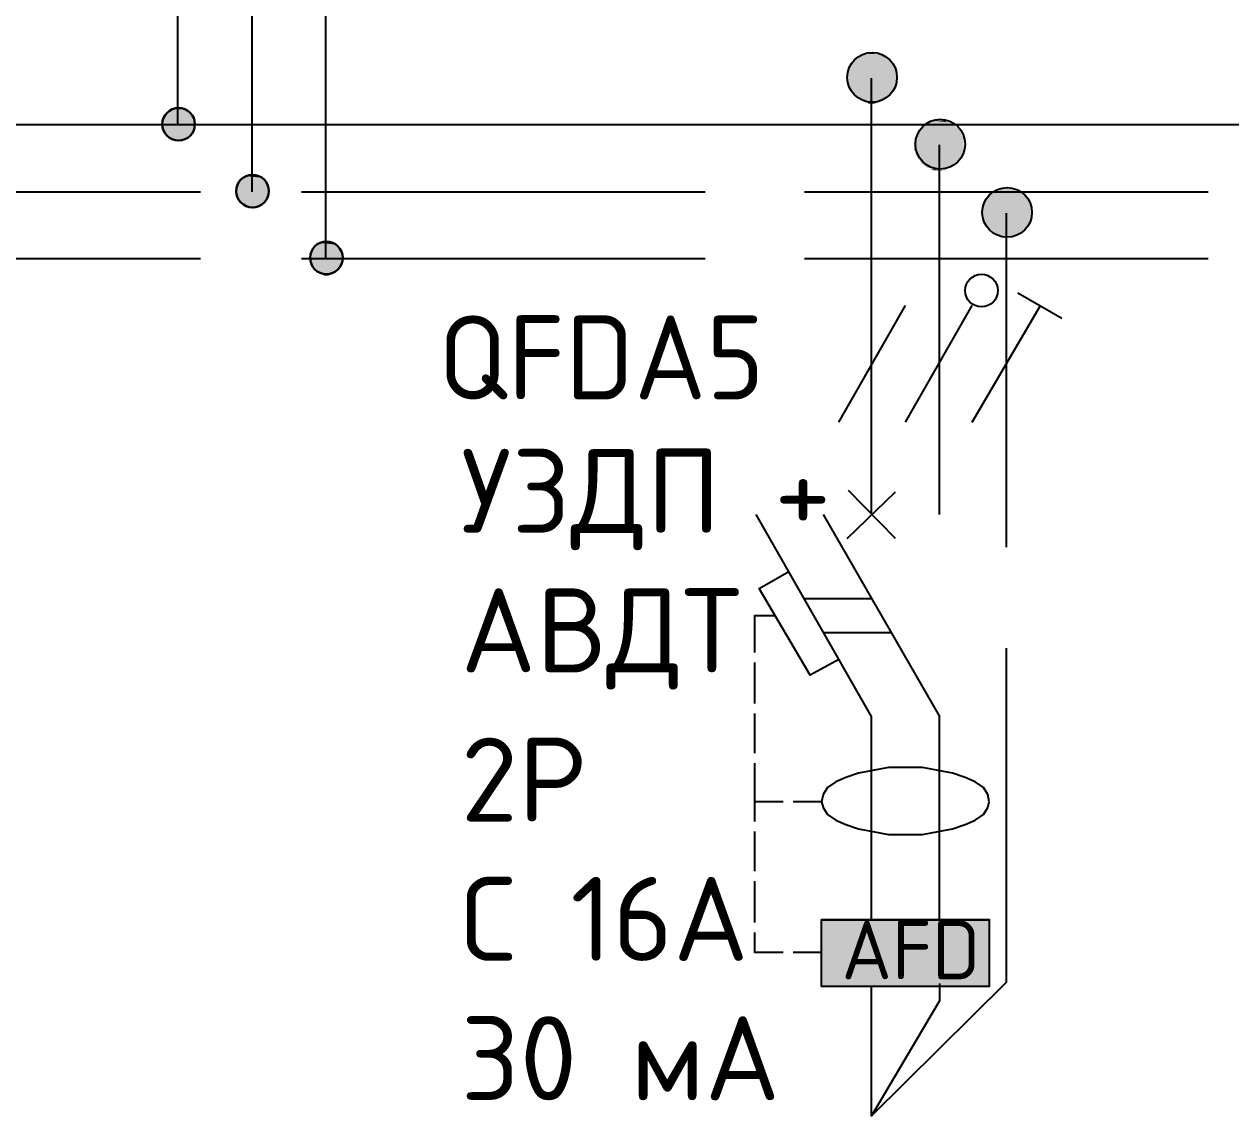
# Model space of a CAD drawing. Header units: millimetres. Extents: x -32 to 417638015, y -35 to 175284279.
# Drawn here: x 416694508 to 416698103, y 175230246 to 175233497 of the extents above; entities that cross this region are included whole.
import ezdxf

# ---------------------------------------------------------------- set-up
doc = ezdxf.new("R2010")
doc.units = ezdxf.units.MM
for name, color, linetype in [('PDF _0', 7, 'Continuous'), ('PDF _4_Однолинейная схема', 7, 'Continuous'), ('PDF _A-ANNO-NOTE', 7, 'Continuous'), ('PDF _A-HATCH-WALL', 5, 'Continuous'), ('PDF _Текст', 7, 'Continuous')]:
    doc.layers.add(name, color=color, linetype=linetype)
doc.styles.add('PDF GOST Common', font='GOST_Common.ttf')
doc.styles.add('PDF ISOCPEUR', font='isocpeur.ttf')

msp = doc.modelspace()

# ---------------------------------------------------------------- linework, layer by layer
at = {"layer": 'PDF _0', "lineweight": 25}
for points in [[(416695406.6, 175232798.6), (416695406.6, 175236528.1), (416694966.3, 175237053)], [(416694966.3, 175237053), (416695186.4, 175236684.7), (416695186.4, 175232997.6)], [(416694966.3, 175233196.4), (416694966.3, 175234754.2)], [(416697032.2, 175232036.5), (416697032.2, 175233336)], [(416697235.4, 175232036.5), (416697235.4, 175233137.1)], [(416697434.4, 175231939.1), (416697434.4, 175232933.9)], [(416696960.2, 175231964.5), (416697104.2, 175232104.2)], [(416697104.2, 175231964.5), (416696964.5, 175232108.4)], [(416697032.2, 175230830), (416697032.2, 175231435.3), (416696689.3, 175232036.4)], [(416696888.3, 175232036.5), (416697235.4, 175231435.3)], [(416696934.8, 175231604.7), (416696850.2, 175231558.1), (416696697.8, 175231816.3), (416696786.7, 175231867.1)], [(416696833.2, 175231786.7), (416697032.2, 175231786.7)], [(416696888.3, 175231685.1), (416697091.5, 175231685.1)], [(416697032.2, 175230245.7), (416697434.3, 175230643.7), (416697434.3, 175231638.5)], [(416697235.4, 175230830), (416697235.4, 175231435.3)], [(416697235.4, 175230639.4), (416697235.4, 175230588.6), (416697032.2, 175230245.7), (416697032.2, 175230631)]]:
    msp.add_lwpolyline(points, dxfattribs=at)
at = {"layer": 'PDF _0', "color": 1, "lineweight": 25}
for points in [[(416697468.2, 175232696.9), (416697599.5, 175232620.7)], [(416696934.8, 175232311.6), (416697133.8, 175232658.8)], [(416697133.8, 175232311.6), (416697332.8, 175232658.8)], [(416697332.8, 175232311.6), (416697536, 175232658.8)], [(416696685.1, 175231625.8), (416696685.1, 175231735.9), (416696744.3, 175231735.9)], [(416696685.1, 175231473.4), (416696685.1, 175231596.2)], [(416696685.1, 175231325.3), (416696685.1, 175231443.8)], [(416696769.7, 175231181.3), (416696685.1, 175231181.3), (416696685.1, 175231295.6)], [(416696685.1, 175231122.1), (416696685.1, 175231181.3)], [(416696884, 175231181.3), (416696799.4, 175231181.3)], [(416696685.1, 175230973.9), (416696685.1, 175231092.4)], [(416696685.1, 175230821.5), (416696685.1, 175230944.2)], [(416696769.7, 175230732.6), (416696685.1, 175230732.6), (416696685.1, 175230791.9)], [(416696884, 175230732.6), (416696799.4, 175230732.6)]]:
    msp.add_lwpolyline(points, dxfattribs=at)
at = {"layer": 'PDF _0', "lineweight": 25}
for points in [[(416697383.6, 175231181.3), (416697379.3, 175231202.5), (416697366.6, 175231223.7), (416697341.2, 175231240.6), (416697311.6, 175231253.3), (416697273.5, 175231266), (416697231.2, 175231274.5), (416697184.6, 175231282.9), (416697133.8, 175231282.9), (416697083, 175231282.9), (416697036.4, 175231274.5), (416696994.1, 175231266), (416696956, 175231253.3), (416696926.4, 175231240.6), (416696901, 175231223.7), (416696888.3, 175231202.5), (416696884, 175231181.3), (416696888.3, 175231164.4), (416696901, 175231143.2), (416696926.4, 175231126.3), (416696956, 175231113.6), (416696994.1, 175231100.9), (416697036.4, 175231092.4), (416697083, 175231084), (416697133.8, 175231084), (416697184.6, 175231084), (416697231.2, 175231092.4), (416697273.5, 175231100.9), (416697311.6, 175231113.6), (416697341.2, 175231126.3), (416697366.6, 175231143.2), (416697379.3, 175231164.4)], [(416696884, 175230830), (416697383.5, 175230830), (416697383.5, 175230631), (416696884, 175230631)], [(416697383.6, 175230631), (416696884, 175230631), (416696884, 175230829.9), (416697383.6, 175230829.9)]]:
    msp.add_lwpolyline(points, close=True, dxfattribs=at)
at = {"layer": 'PDF _0', "color": 7, "lineweight": 0, "true_color": 0xffffff}
msp.add_lwpolyline([(416696884, 175230830), (416697383.5, 175230830)], dxfattribs=at)
at = {"layer": 'PDF _0', "lineweight": 25}
for centre in [(416697034.3, 175233338.2), (416697237.5, 175233139.3), (416697436.5, 175232936.1)]:
    msp.add_circle(centre, 74.1, dxfattribs=at)
at = {"layer": 'PDF _0', "color": 1, "lineweight": 25}
msp.add_circle((416697360.3, 175232703.2), 48.7, dxfattribs=at)
at = {"layer": 'PDF _0', "transparency": 33554559}
for points in [[(416696998.3, 175233399.6), (416697078.8, 175233395.4), (416696989.9, 175233395.4)], [(416697002.6, 175233403.8), (416697070.3, 175233399.6), (416696998.3, 175233399.6)], [(416697070.3, 175233399.6), (416696998.3, 175233399.6), (416697078.8, 175233395.4)], [(416697011, 175233408.1), (416697066.1, 175233403.8), (416697002.6, 175233403.8)], [(416697066.1, 175233403.8), (416697002.6, 175233403.8), (416697070.3, 175233399.6)], [(416697019.5, 175233408.1), (416697057.6, 175233408.1), (416697011, 175233408.1)], [(416697057.6, 175233408.1), (416697011, 175233408.1), (416697066.1, 175233403.8)], [(416697023.7, 175233408.1), (416697053.4, 175233408.1), (416697019.5, 175233408.1)], [(416697053.4, 175233408.1), (416697019.5, 175233408.1), (416697057.6, 175233408.1)], [(416697036.4, 175233412.3), (416697040.7, 175233408.1), (416697023.7, 175233408.1)], [(416697040.7, 175233408.1), (416697023.7, 175233408.1), (416697053.4, 175233408.1)], [(416696964.5, 175233365.7), (416697104.2, 175233357.3), (416696960.2, 175233357.3)], [(416696968.7, 175233370), (416697104.2, 175233365.7), (416696964.5, 175233365.7)], [(416697104.2, 175233365.7), (416696964.5, 175233365.7), (416697104.2, 175233357.3)], [(416696972.9, 175233378.4), (416697099.9, 175233370), (416696968.7, 175233370)], [(416697099.9, 175233370), (416696968.7, 175233370), (416697104.2, 175233365.7)], [(416696981.4, 175233386.9), (416697091.5, 175233382.7), (416696972.9, 175233382.7)], [(416697091.5, 175233382.7), (416696972.9, 175233382.7), (416697095.7, 175233378.4)], [(416696972.9, 175233382.7), (416697095.7, 175233378.4), (416696972.9, 175233378.4)], [(416697095.7, 175233378.4), (416696972.9, 175233378.4), (416697099.9, 175233370)], [(416696985.6, 175233391.1), (416697087.2, 175233386.9), (416696981.4, 175233386.9)], [(416697087.2, 175233386.9), (416696981.4, 175233386.9), (416697091.5, 175233382.7)], [(416696989.9, 175233395.4), (416697083, 175233391.1), (416696985.6, 175233391.1)], [(416697083, 175233391.1), (416696985.6, 175233391.1), (416697087.2, 175233386.9)], [(416697078.8, 175233395.4), (416696989.9, 175233395.4), (416697083, 175233391.1)], [(416697104.2, 175233357.3), (416696960.2, 175233357.3), (416697108.4, 175233348.8)], [(416696960.2, 175233357.3), (416697108.4, 175233348.8), (416696960.2, 175233348.8)], [(416697108.4, 175233348.8), (416696960.2, 175233348.8), (416697108.4, 175233344.6)], [(416696960.2, 175233348.8), (416697108.4, 175233344.6), (416696960.2, 175233344.6)], [(416697108.4, 175233344.6), (416696960.2, 175233344.6), (416697108.4, 175233336.1)], [(416696960.2, 175233344.6), (416697108.4, 175233336.1), (416696960.2, 175233336.1)], [(416697108.4, 175233336.1), (416696960.2, 175233336.1), (416697108.4, 175233327.6)], [(416696960.2, 175233336.1), (416697108.4, 175233327.6), (416696960.2, 175233327.6)], [(416697108.4, 175233327.6), (416696960.2, 175233327.6), (416697108.4, 175233323.4)], [(416696960.2, 175233327.6), (416697108.4, 175233323.4), (416696960.2, 175233323.4)], [(416697108.4, 175233323.4), (416696960.2, 175233323.4), (416697104.2, 175233314.9)], [(416696960.2, 175233323.4), (416697104.2, 175233314.9), (416696960.2, 175233314.9)], [(416697104.2, 175233314.9), (416696960.2, 175233314.9), (416697104.2, 175233306.5)], [(416696960.2, 175233314.9), (416697104.2, 175233306.5), (416696964.5, 175233306.5)], [(416697104.2, 175233306.5), (416696964.5, 175233306.5), (416697099.9, 175233302.2)], [(416696964.5, 175233306.5), (416697099.9, 175233302.2), (416696968.7, 175233302.2)], [(416697099.9, 175233302.2), (416696968.7, 175233302.2), (416697095.7, 175233293.8)], [(416696968.7, 175233302.2), (416697095.7, 175233293.8), (416696972.9, 175233293.8)], [(416697095.7, 175233293.8), (416696972.9, 175233293.8), (416697091.5, 175233289.5)], [(416696972.9, 175233293.8), (416697091.5, 175233289.5), (416696972.9, 175233289.5)], [(416697091.5, 175233289.5), (416696972.9, 175233289.5), (416697087.2, 175233285.3)], [(416696972.9, 175233289.5), (416697087.2, 175233285.3), (416696981.4, 175233285.3)], [(416697087.2, 175233285.3), (416696981.4, 175233285.3), (416697083, 175233281.1)], [(416696981.4, 175233285.3), (416697083, 175233281.1), (416696985.6, 175233281.1)], [(416697083, 175233281.1), (416696985.6, 175233281.1), (416697078.8, 175233276.8)], [(416696985.6, 175233281.1), (416697078.8, 175233276.8), (416696989.9, 175233276.8)], [(416697078.8, 175233276.8), (416696989.9, 175233276.8), (416697070.3, 175233272.6)], [(416696989.9, 175233276.8), (416697070.3, 175233272.6), (416696998.3, 175233272.6)], [(416697070.3, 175233272.6), (416696998.3, 175233272.6), (416697066.1, 175233268.4)], [(416696998.3, 175233272.6), (416697066.1, 175233268.4), (416697002.6, 175233268.4)], [(416697066.1, 175233268.4), (416697002.6, 175233268.4), (416697057.6, 175233264.1)], [(416697002.6, 175233268.4), (416697057.6, 175233264.1), (416697011, 175233264.1)], [(416697057.6, 175233264.1), (416697011, 175233264.1), (416697053.4, 175233264.1)], [(416697011, 175233264.1), (416697053.4, 175233264.1), (416697019.5, 175233264.1)], [(416697019.5, 175233264.1), (416697023.7, 175233259.9), (416697040.7, 175233259.9)], [(416697019.5, 175233264.1), (416697053.4, 175233264.1), (416697040.7, 175233259.9)], [(416697023.7, 175233259.9), (416697040.7, 175233259.9), (416697036.4, 175233259.9)]]:
    msp.add_solid(points, dxfattribs=at)
at = {"layer": 'PDF _0', "color": 7, "true_color": 0xffffff, "transparency": 33554559}
for points in [[(416696884, 175230631), (416697383.5, 175230631), (416696884, 175230829.9)], [(416697383.5, 175230631), (416696884, 175230829.9), (416697383.5, 175230829.9)]]:
    msp.add_solid(points, dxfattribs=at)
at = {"layer": 'PDF _4_Однолинейная схема', "lineweight": 25}
for points in [[(416723406, 175233196.4), (416681963.1, 175233196.4)], [(416693836, 175232997.4), (416695034, 175232997.4)], [(416695334.6, 175232997.4), (416696536.8, 175232997.4)], [(416696833.2, 175232997.4), (416698035.4, 175232997.4)], [(416693836, 175232798.5), (416695034, 175232798.5)], [(416695334.6, 175232798.5), (416696536.8, 175232798.5)], [(416696833.2, 175232798.5), (416698035.4, 175232798.5)]]:
    msp.add_lwpolyline(points, dxfattribs=at)
at = {"layer": 'PDF _A-ANNO-NOTE', "lineweight": 30}
for centre in [(416694968.4, 175233198.5), (416694968.4, 175233198.5), (416695188.6, 175232999.5), (416695188.6, 175232999.5), (416695408.7, 175232800.6)]:
    msp.add_circle(centre, 48.7, dxfattribs=at)
at = {"layer": 'PDF _A-ANNO-NOTE', "transparency": 33554559}
for points in [[(416694924, 175233221.8), (416695012.9, 175233217.6), (416694919.7, 175233217.6)], [(416694924, 175233221.8), (416695012.9, 175233217.6), (416694919.7, 175233217.6)], [(416695012.9, 175233217.6), (416694919.7, 175233217.6), (416695017.1, 175233213.3)], [(416694919.7, 175233217.6), (416695017.1, 175233213.3), (416694919.7, 175233213.3)], [(416695012.9, 175233217.6), (416694919.7, 175233217.6), (416695017.1, 175233213.3)], [(416694919.7, 175233217.6), (416695017.1, 175233213.3), (416694919.7, 175233213.3)], [(416694928.2, 175233230.3), (416695008.6, 175233226), (416694924, 175233226)], [(416694928.2, 175233230.3), (416695008.6, 175233226), (416694924, 175233226)], [(416695008.6, 175233226), (416694924, 175233226), (416695012.9, 175233221.8)], [(416694924, 175233226), (416695012.9, 175233221.8), (416694924, 175233221.8)], [(416695008.6, 175233226), (416694924, 175233226), (416695012.9, 175233221.8)], [(416694924, 175233226), (416695012.9, 175233221.8), (416694924, 175233221.8)], [(416695012.9, 175233221.8), (416694924, 175233221.8), (416695012.9, 175233217.6)], [(416695012.9, 175233221.8), (416694924, 175233221.8), (416695012.9, 175233217.6)], [(416694932.4, 175233234.5), (416695008.6, 175233230.3), (416694928.2, 175233230.3)], [(416694932.4, 175233234.5), (416695008.6, 175233230.3), (416694928.2, 175233230.3)], [(416695008.6, 175233230.3), (416694928.2, 175233230.3), (416695008.6, 175233226)], [(416695008.6, 175233230.3), (416694928.2, 175233230.3), (416695008.6, 175233226)], [(416694936.7, 175233234.5), (416695004.4, 175233234.5), (416694932.4, 175233234.5)], [(416695004.4, 175233234.5), (416694932.4, 175233234.5), (416695008.6, 175233230.3)], [(416694936.7, 175233234.5), (416695004.4, 175233234.5), (416694932.4, 175233234.5)], [(416695004.4, 175233234.5), (416694932.4, 175233234.5), (416695008.6, 175233230.3)], [(416694940.9, 175233238.7), (416695000.2, 175233234.5), (416694936.7, 175233234.5)], [(416694940.9, 175233238.7), (416695000.2, 175233234.5), (416694936.7, 175233234.5)], [(416695000.2, 175233234.5), (416694936.7, 175233234.5), (416695004.4, 175233234.5)], [(416695000.2, 175233234.5), (416694936.7, 175233234.5), (416695004.4, 175233234.5)], [(416694949.4, 175233243), (416694991.7, 175233243), (416694940.9, 175233243)], [(416694991.7, 175233243), (416694940.9, 175233243), (416694995.9, 175233238.7)], [(416694940.9, 175233243), (416694995.9, 175233238.7), (416694940.9, 175233238.7)], [(416694949.4, 175233243), (416694991.7, 175233243), (416694940.9, 175233243)], [(416694991.7, 175233243), (416694940.9, 175233243), (416694995.9, 175233238.7)], [(416694940.9, 175233243), (416694995.9, 175233238.7), (416694940.9, 175233238.7)], [(416694995.9, 175233238.7), (416694940.9, 175233238.7), (416695000.2, 175233234.5)], [(416694995.9, 175233238.7), (416694940.9, 175233238.7), (416695000.2, 175233234.5)], [(416694957.8, 175233247.2), (416694983.2, 175233247.2), (416694949.4, 175233247.2)], [(416694983.2, 175233247.2), (416694949.4, 175233247.2), (416694987.5, 175233243)], [(416694949.4, 175233247.2), (416694987.5, 175233243), (416694949.4, 175233243)], [(416694957.8, 175233247.2), (416694983.2, 175233247.2), (416694949.4, 175233247.2)], [(416694983.2, 175233247.2), (416694949.4, 175233247.2), (416694987.5, 175233243)], [(416694949.4, 175233247.2), (416694987.5, 175233243), (416694949.4, 175233243)], [(416694987.5, 175233243), (416694949.4, 175233243), (416694991.7, 175233243)], [(416694987.5, 175233243), (416694949.4, 175233243), (416694991.7, 175233243)], [(416694962.1, 175233247.2), (416694979, 175233247.2), (416694957.8, 175233247.2)], [(416694979, 175233247.2), (416694957.8, 175233247.2), (416694983.2, 175233247.2)], [(416694962.1, 175233247.2), (416694979, 175233247.2), (416694957.8, 175233247.2)], [(416694979, 175233247.2), (416694957.8, 175233247.2), (416694983.2, 175233247.2)], [(416694970.5, 175233247.2), (416694974.8, 175233247.2), (416694962.1, 175233247.2)], [(416694974.8, 175233247.2), (416694962.1, 175233247.2), (416694979, 175233247.2)], [(416694970.5, 175233247.2), (416694974.8, 175233247.2), (416694962.1, 175233247.2)], [(416694974.8, 175233247.2), (416694962.1, 175233247.2), (416694979, 175233247.2)], [(416695017.1, 175233213.3), (416694919.7, 175233213.3), (416695017.1, 175233209.1)], [(416694919.7, 175233213.3), (416695017.1, 175233209.1), (416694919.7, 175233209.1)], [(416695017.1, 175233213.3), (416694919.7, 175233213.3), (416695017.1, 175233209.1)], [(416694919.7, 175233213.3), (416695017.1, 175233209.1), (416694919.7, 175233209.1)], [(416695017.1, 175233209.1), (416694919.7, 175233209.1), (416695017.1, 175233204.9)], [(416694919.7, 175233209.1), (416695017.1, 175233204.9), (416694919.7, 175233204.9)], [(416695017.1, 175233209.1), (416694919.7, 175233209.1), (416695017.1, 175233204.9)], [(416694919.7, 175233209.1), (416695017.1, 175233204.9), (416694919.7, 175233204.9)], [(416695017.1, 175233204.9), (416694919.7, 175233204.9), (416695017.1, 175233196.4)], [(416694919.7, 175233204.9), (416695017.1, 175233196.4), (416694919.7, 175233196.4)], [(416695017.1, 175233204.9), (416694919.7, 175233204.9), (416695017.1, 175233196.4)], [(416694919.7, 175233204.9), (416695017.1, 175233196.4), (416694919.7, 175233196.4)], [(416695017.1, 175233196.4), (416694919.7, 175233196.4), (416695017.1, 175233192.2)], [(416694919.7, 175233196.4), (416695017.1, 175233192.2), (416694919.7, 175233192.2)], [(416695017.1, 175233196.4), (416694919.7, 175233196.4), (416695017.1, 175233192.2)], [(416694919.7, 175233196.4), (416695017.1, 175233192.2), (416694919.7, 175233192.2)], [(416695017.1, 175233192.2), (416694919.7, 175233192.2), (416695017.1, 175233187.9)], [(416694919.7, 175233192.2), (416695017.1, 175233187.9), (416694919.7, 175233187.9)], [(416695017.1, 175233192.2), (416694919.7, 175233192.2), (416695017.1, 175233187.9)], [(416694919.7, 175233192.2), (416695017.1, 175233187.9), (416694919.7, 175233187.9)], [(416695017.1, 175233187.9), (416694919.7, 175233187.9), (416695017.1, 175233183.7)], [(416694919.7, 175233187.9), (416695017.1, 175233183.7), (416694919.7, 175233183.7)], [(416695017.1, 175233187.9), (416694919.7, 175233187.9), (416695017.1, 175233183.7)], [(416694919.7, 175233187.9), (416695017.1, 175233183.7), (416694919.7, 175233183.7)], [(416695017.1, 175233183.7), (416694919.7, 175233183.7), (416695012.9, 175233179.5)], [(416694919.7, 175233183.7), (416695012.9, 175233179.5), (416694919.7, 175233179.5)], [(416695017.1, 175233183.7), (416694919.7, 175233183.7), (416695012.9, 175233179.5)], [(416694919.7, 175233183.7), (416695012.9, 175233179.5), (416694919.7, 175233179.5)], [(416695012.9, 175233179.5), (416694919.7, 175233179.5), (416695012.9, 175233175.2)], [(416694919.7, 175233179.5), (416695012.9, 175233175.2), (416694924, 175233175.2)], [(416695012.9, 175233179.5), (416694919.7, 175233179.5), (416695012.9, 175233175.2)], [(416694919.7, 175233179.5), (416695012.9, 175233175.2), (416694924, 175233175.2)], [(416695012.9, 175233175.2), (416694924, 175233175.2), (416695008.6, 175233171)], [(416694924, 175233175.2), (416695008.6, 175233171), (416694924, 175233171)], [(416695012.9, 175233175.2), (416694924, 175233175.2), (416695008.6, 175233171)], [(416694924, 175233175.2), (416695008.6, 175233171), (416694924, 175233171)], [(416695008.6, 175233171), (416694924, 175233171), (416695008.6, 175233166.8)], [(416694924, 175233171), (416695008.6, 175233166.8), (416694928.2, 175233166.8)], [(416695008.6, 175233171), (416694924, 175233171), (416695008.6, 175233166.8)], [(416694924, 175233171), (416695008.6, 175233166.8), (416694928.2, 175233166.8)], [(416695008.6, 175233166.8), (416694928.2, 175233166.8), (416695004.4, 175233162.5)], [(416694928.2, 175233166.8), (416695004.4, 175233162.5), (416694932.4, 175233162.5)], [(416695008.6, 175233166.8), (416694928.2, 175233166.8), (416695004.4, 175233162.5)], [(416694928.2, 175233166.8), (416695004.4, 175233162.5), (416694932.4, 175233162.5)], [(416695004.4, 175233162.5), (416694932.4, 175233162.5), (416695000.2, 175233162.5)], [(416694932.4, 175233162.5), (416695000.2, 175233162.5), (416694936.7, 175233162.5)], [(416695004.4, 175233162.5), (416694932.4, 175233162.5), (416695000.2, 175233162.5)], [(416694932.4, 175233162.5), (416695000.2, 175233162.5), (416694936.7, 175233162.5)], [(416695000.2, 175233162.5), (416694936.7, 175233162.5), (416694995.9, 175233158.3)], [(416694936.7, 175233162.5), (416694995.9, 175233158.3), (416694940.9, 175233158.3)], [(416695000.2, 175233162.5), (416694936.7, 175233162.5), (416694995.9, 175233158.3)], [(416694936.7, 175233162.5), (416694995.9, 175233158.3), (416694940.9, 175233158.3)], [(416694995.9, 175233158.3), (416694940.9, 175233158.3), (416694991.7, 175233154.1)], [(416694940.9, 175233158.3), (416694991.7, 175233154.1), (416694940.9, 175233154.1)], [(416694995.9, 175233158.3), (416694940.9, 175233158.3), (416694991.7, 175233154.1)], [(416694940.9, 175233158.3), (416694991.7, 175233154.1), (416694940.9, 175233154.1)], [(416694991.7, 175233154.1), (416694940.9, 175233154.1), (416694987.5, 175233154.1)], [(416694940.9, 175233154.1), (416694987.5, 175233154.1), (416694949.4, 175233154.1)], [(416694991.7, 175233154.1), (416694940.9, 175233154.1), (416694987.5, 175233154.1)], [(416694940.9, 175233154.1), (416694987.5, 175233154.1), (416694949.4, 175233154.1)], [(416694987.5, 175233154.1), (416694949.4, 175233154.1), (416694983.2, 175233149.8)], [(416694949.4, 175233154.1), (416694983.2, 175233149.8), (416694949.4, 175233149.8)], [(416694987.5, 175233154.1), (416694949.4, 175233154.1), (416694983.2, 175233149.8)], [(416694949.4, 175233154.1), (416694983.2, 175233149.8), (416694949.4, 175233149.8)], [(416694983.2, 175233149.8), (416694949.4, 175233149.8), (416694979, 175233149.8)], [(416694949.4, 175233149.8), (416694979, 175233149.8), (416694957.8, 175233149.8)], [(416694983.2, 175233149.8), (416694949.4, 175233149.8), (416694979, 175233149.8)], [(416694949.4, 175233149.8), (416694979, 175233149.8), (416694957.8, 175233149.8)], [(416694957.8, 175233149.8), (416694962.1, 175233149.8), (416694974.8, 175233149.8)], [(416694957.8, 175233149.8), (416694979, 175233149.8), (416694974.8, 175233149.8)], [(416694957.8, 175233149.8), (416694962.1, 175233149.8), (416694974.8, 175233149.8)], [(416694957.8, 175233149.8), (416694979, 175233149.8), (416694974.8, 175233149.8)], [(416694962.1, 175233149.8), (416694974.8, 175233149.8), (416694970.5, 175233149.8)], [(416694962.1, 175233149.8), (416694974.8, 175233149.8), (416694970.5, 175233149.8)], [(416695161, 175233039.8), (416695220.3, 175233035.5), (416695156.8, 175233035.5)], [(416695161, 175233039.8), (416695220.3, 175233035.5), (416695156.8, 175233035.5)], [(416695169.5, 175233044), (416695211.8, 175233039.8), (416695161, 175233039.8)], [(416695169.5, 175233044), (416695211.8, 175233039.8), (416695161, 175233039.8)], [(416695216.1, 175233039.8), (416695216.1, 175233039.8), (416695161, 175233039.8)], [(416695216.1, 175233039.8), (416695161, 175233039.8), (416695211.8, 175233039.8)], [(416695216.1, 175233039.8), (416695161, 175233039.8), (416695220.3, 175233035.5)], [(416695216.1, 175233039.8), (416695216.1, 175233039.8), (416695161, 175233039.8)], [(416695216.1, 175233039.8), (416695161, 175233039.8), (416695211.8, 175233039.8)], [(416695216.1, 175233039.8), (416695161, 175233039.8), (416695220.3, 175233035.5)], [(416695178, 175233048.2), (416695203.4, 175233044), (416695169.5, 175233044)], [(416695178, 175233048.2), (416695203.4, 175233044), (416695169.5, 175233044)], [(416695207.6, 175233044), (416695207.6, 175233044), (416695169.5, 175233044)], [(416695207.6, 175233044), (416695169.5, 175233044), (416695203.4, 175233044)], [(416695207.6, 175233044), (416695169.5, 175233044), (416695211.8, 175233039.8)], [(416695207.6, 175233044), (416695207.6, 175233044), (416695169.5, 175233044)], [(416695207.6, 175233044), (416695169.5, 175233044), (416695203.4, 175233044)], [(416695207.6, 175233044), (416695169.5, 175233044), (416695211.8, 175233039.8)], [(416695182.2, 175233048.2), (416695199.1, 175233048.2), (416695178, 175233048.2)], [(416695199.1, 175233048.2), (416695178, 175233048.2), (416695203.4, 175233044)], [(416695182.2, 175233048.2), (416695199.1, 175233048.2), (416695178, 175233048.2)], [(416695199.1, 175233048.2), (416695178, 175233048.2), (416695203.4, 175233044)], [(416695190.7, 175233048.2), (416695194.9, 175233048.2), (416695182.2, 175233048.2)], [(416695194.9, 175233048.2), (416695182.2, 175233048.2), (416695199.1, 175233048.2)], [(416695190.7, 175233048.2), (416695194.9, 175233048.2), (416695182.2, 175233048.2)], [(416695194.9, 175233048.2), (416695182.2, 175233048.2), (416695199.1, 175233048.2)], [(416695144.1, 175233022.8), (416695233, 175233018.6), (416695139.9, 175233018.6)], [(416695144.1, 175233022.8), (416695233, 175233018.6), (416695139.9, 175233018.6)], [(416695233, 175233018.6), (416695139.9, 175233018.6), (416695237.2, 175233014.4)], [(416695139.9, 175233018.6), (416695237.2, 175233014.4), (416695139.9, 175233014.4)], [(416695233, 175233018.6), (416695139.9, 175233018.6), (416695237.2, 175233014.4)], [(416695139.9, 175233018.6), (416695237.2, 175233014.4), (416695139.9, 175233014.4)], [(416695237.2, 175233014.4), (416695139.9, 175233014.4), (416695237.2, 175233005.9)], [(416695139.9, 175233014.4), (416695237.2, 175233005.9), (416695139.9, 175233005.9)], [(416695237.2, 175233014.4), (416695139.9, 175233014.4), (416695237.2, 175233005.9)], [(416695139.9, 175233014.4), (416695237.2, 175233005.9), (416695139.9, 175233005.9)], [(416695237.2, 175233005.9), (416695139.9, 175233005.9), (416695237.2, 175233001.7)], [(416695139.9, 175233005.9), (416695237.2, 175233001.7), (416695139.9, 175233001.7)], [(416695237.2, 175233005.9), (416695139.9, 175233005.9), (416695237.2, 175233001.7)], [(416695139.9, 175233005.9), (416695237.2, 175233001.7), (416695139.9, 175233001.7)], [(416695237.2, 175233001.7), (416695139.9, 175233001.7), (416695237.2, 175232997.4)], [(416695139.9, 175233001.7), (416695237.2, 175232997.4), (416695139.9, 175232997.4)], [(416695237.2, 175233001.7), (416695139.9, 175233001.7), (416695237.2, 175232997.4)], [(416695139.9, 175233001.7), (416695237.2, 175232997.4), (416695139.9, 175232997.4)], [(416695148.3, 175233031.3), (416695228.8, 175233027.1), (416695144.1, 175233027.1)], [(416695148.3, 175233031.3), (416695228.8, 175233027.1), (416695144.1, 175233027.1)], [(416695228.8, 175233027.1), (416695144.1, 175233027.1), (416695233, 175233022.8)], [(416695144.1, 175233027.1), (416695233, 175233022.8), (416695144.1, 175233022.8)], [(416695228.8, 175233027.1), (416695144.1, 175233027.1), (416695233, 175233022.8)], [(416695144.1, 175233027.1), (416695233, 175233022.8), (416695144.1, 175233022.8)], [(416695233, 175233022.8), (416695144.1, 175233022.8), (416695233, 175233018.6)], [(416695233, 175233022.8), (416695144.1, 175233022.8), (416695233, 175233018.6)], [(416695152.6, 175233031.3), (416695228.8, 175233031.3), (416695148.3, 175233031.3)], [(416695228.8, 175233031.3), (416695148.3, 175233031.3), (416695228.8, 175233027.1)], [(416695152.6, 175233031.3), (416695228.8, 175233031.3), (416695148.3, 175233031.3)], [(416695228.8, 175233031.3), (416695148.3, 175233031.3), (416695228.8, 175233027.1)], [(416695156.8, 175233035.5), (416695224.5, 175233031.3), (416695152.6, 175233031.3)], [(416695156.8, 175233035.5), (416695224.5, 175233031.3), (416695152.6, 175233031.3)], [(416695224.5, 175233031.3), (416695152.6, 175233031.3), (416695228.8, 175233031.3)], [(416695224.5, 175233031.3), (416695152.6, 175233031.3), (416695228.8, 175233031.3)], [(416695220.3, 175233035.5), (416695156.8, 175233035.5), (416695224.5, 175233031.3)], [(416695220.3, 175233035.5), (416695156.8, 175233035.5), (416695224.5, 175233031.3)], [(416695237.2, 175232997.4), (416695139.9, 175232997.4), (416695237.2, 175232993.2)], [(416695139.9, 175232997.4), (416695237.2, 175232993.2), (416695139.9, 175232993.2)], [(416695237.2, 175232997.4), (416695139.9, 175232997.4), (416695237.2, 175232993.2)], [(416695139.9, 175232997.4), (416695237.2, 175232993.2), (416695139.9, 175232993.2)], [(416695237.2, 175232993.2), (416695139.9, 175232993.2), (416695237.2, 175232989)], [(416695139.9, 175232993.2), (416695237.2, 175232989), (416695139.9, 175232989)], [(416695237.2, 175232993.2), (416695139.9, 175232993.2), (416695237.2, 175232989)], [(416695139.9, 175232993.2), (416695237.2, 175232989), (416695139.9, 175232989)], [(416695237.2, 175232989), (416695139.9, 175232989), (416695237.2, 175232984.7)], [(416695139.9, 175232989), (416695237.2, 175232984.7), (416695139.9, 175232984.7)], [(416695237.2, 175232989), (416695139.9, 175232989), (416695237.2, 175232984.7)], [(416695139.9, 175232989), (416695237.2, 175232984.7), (416695139.9, 175232984.7)], [(416695237.2, 175232984.7), (416695139.9, 175232984.7), (416695233, 175232980.5)], [(416695139.9, 175232984.7), (416695233, 175232980.5), (416695139.9, 175232980.5)], [(416695237.2, 175232984.7), (416695139.9, 175232984.7), (416695233, 175232980.5)], [(416695139.9, 175232984.7), (416695233, 175232980.5), (416695139.9, 175232980.5)], [(416695233, 175232980.5), (416695139.9, 175232980.5), (416695233, 175232976.3)], [(416695139.9, 175232980.5), (416695233, 175232976.3), (416695144.1, 175232976.3)], [(416695233, 175232980.5), (416695139.9, 175232980.5), (416695233, 175232976.3)], [(416695139.9, 175232980.5), (416695233, 175232976.3), (416695144.1, 175232976.3)], [(416695233, 175232976.3), (416695144.1, 175232976.3), (416695228.8, 175232972)], [(416695144.1, 175232976.3), (416695228.8, 175232972), (416695144.1, 175232972)], [(416695233, 175232976.3), (416695144.1, 175232976.3), (416695228.8, 175232972)], [(416695144.1, 175232976.3), (416695228.8, 175232972), (416695144.1, 175232972)], [(416695228.8, 175232972), (416695144.1, 175232972), (416695228.8, 175232967.8)], [(416695144.1, 175232972), (416695228.8, 175232967.8), (416695148.3, 175232967.8)], [(416695228.8, 175232972), (416695144.1, 175232972), (416695228.8, 175232967.8)], [(416695144.1, 175232972), (416695228.8, 175232967.8), (416695148.3, 175232967.8)], [(416695228.8, 175232967.8), (416695148.3, 175232967.8), (416695224.5, 175232963.6)], [(416695148.3, 175232967.8), (416695224.5, 175232963.6), (416695152.6, 175232963.6)], [(416695228.8, 175232967.8), (416695148.3, 175232967.8), (416695224.5, 175232963.6)], [(416695148.3, 175232967.8), (416695224.5, 175232963.6), (416695152.6, 175232963.6)], [(416695224.5, 175232963.6), (416695152.6, 175232963.6), (416695220.3, 175232959.3)], [(416695152.6, 175232963.6), (416695220.3, 175232959.3), (416695156.8, 175232959.3)], [(416695224.5, 175232963.6), (416695152.6, 175232963.6), (416695220.3, 175232959.3)], [(416695152.6, 175232963.6), (416695220.3, 175232959.3), (416695156.8, 175232959.3)], [(416695220.3, 175232959.3), (416695156.8, 175232959.3), (416695216.1, 175232959.3)], [(416695156.8, 175232959.3), (416695216.1, 175232959.3), (416695161, 175232959.3)], [(416695220.3, 175232959.3), (416695156.8, 175232959.3), (416695216.1, 175232959.3)], [(416695156.8, 175232959.3), (416695216.1, 175232959.3), (416695161, 175232959.3)], [(416695216.1, 175232959.3), (416695161, 175232959.3), (416695211.8, 175232955.1)], [(416695161, 175232959.3), (416695211.8, 175232955.1), (416695161, 175232955.1)], [(416695216.1, 175232959.3), (416695161, 175232959.3), (416695211.8, 175232955.1)], [(416695161, 175232959.3), (416695211.8, 175232955.1), (416695161, 175232955.1)], [(416695211.8, 175232955.1), (416695161, 175232955.1), (416695207.6, 175232950.9)], [(416695161, 175232955.1), (416695207.6, 175232950.9), (416695169.5, 175232950.9)], [(416695211.8, 175232955.1), (416695161, 175232955.1), (416695207.6, 175232950.9)], [(416695161, 175232955.1), (416695207.6, 175232950.9), (416695169.5, 175232950.9)], [(416695203.4, 175232950.9), (416695203.4, 175232950.9), (416695169.5, 175232950.9)], [(416695203.4, 175232950.9), (416695169.5, 175232950.9), (416695207.6, 175232950.9)], [(416695203.4, 175232950.9), (416695169.5, 175232950.9), (416695199.1, 175232950.9)], [(416695169.5, 175232950.9), (416695199.1, 175232950.9), (416695178, 175232950.9)], [(416695203.4, 175232950.9), (416695203.4, 175232950.9), (416695169.5, 175232950.9)], [(416695203.4, 175232950.9), (416695169.5, 175232950.9), (416695207.6, 175232950.9)], [(416695203.4, 175232950.9), (416695169.5, 175232950.9), (416695199.1, 175232950.9)], [(416695169.5, 175232950.9), (416695199.1, 175232950.9), (416695178, 175232950.9)], [(416695178, 175232950.9), (416695182.2, 175232950.9), (416695194.9, 175232950.9)], [(416695178, 175232950.9), (416695199.1, 175232950.9), (416695194.9, 175232950.9)], [(416695178, 175232950.9), (416695182.2, 175232950.9), (416695194.9, 175232950.9)], [(416695178, 175232950.9), (416695199.1, 175232950.9), (416695194.9, 175232950.9)], [(416695182.2, 175232950.9), (416695194.9, 175232950.9), (416695190.7, 175232946.6)], [(416695182.2, 175232950.9), (416695194.9, 175232950.9), (416695190.7, 175232946.6)], [(416695368.5, 175232828.1), (416695448.9, 175232823.9), (416695364.3, 175232823.9)], [(416695448.9, 175232823.9), (416695364.3, 175232823.9), (416695453.1, 175232819.6)], [(416695364.3, 175232823.9), (416695453.1, 175232819.6), (416695364.3, 175232819.6)], [(416695372.7, 175232832.3), (416695448.9, 175232828.1), (416695368.5, 175232828.1)], [(416695448.9, 175232828.1), (416695368.5, 175232828.1), (416695448.9, 175232823.9)], [(416695377, 175232836.6), (416695444.7, 175232832.3), (416695372.7, 175232832.3)], [(416695444.7, 175232832.3), (416695372.7, 175232832.3), (416695448.9, 175232828.1)], [(416695381.2, 175232840.8), (416695440.4, 175232836.6), (416695377, 175232836.6)], [(416695440.4, 175232836.6), (416695377, 175232836.6), (416695444.7, 175232832.3)], [(416695389.6, 175232845), (416695432, 175232840.8), (416695381.2, 175232840.8)], [(416695436.2, 175232840.8), (416695436.2, 175232840.8), (416695381.2, 175232840.8)], [(416695436.2, 175232840.8), (416695381.2, 175232840.8), (416695432, 175232840.8)], [(416695436.2, 175232840.8), (416695381.2, 175232840.8), (416695440.4, 175232836.6)], [(416695398.1, 175232845), (416695423.5, 175232845), (416695389.6, 175232845)], [(416695427.7, 175232845), (416695427.7, 175232845), (416695389.6, 175232845)], [(416695427.7, 175232845), (416695389.6, 175232845), (416695423.5, 175232845)], [(416695427.7, 175232845), (416695389.6, 175232845), (416695432, 175232840.8)], [(416695402.3, 175232849.3), (416695419.3, 175232845), (416695398.1, 175232845)], [(416695419.3, 175232845), (416695398.1, 175232845), (416695423.5, 175232845)], [(416695410.8, 175232849.3), (416695415, 175232849.3), (416695402.3, 175232849.3)], [(416695415, 175232849.3), (416695402.3, 175232849.3), (416695419.3, 175232845)], [(416695364.3, 175232819.6), (416695453.1, 175232815.4), (416695360, 175232815.4)], [(416695453.1, 175232815.4), (416695360, 175232815.4), (416695457.4, 175232811.2)], [(416695360, 175232815.4), (416695457.4, 175232811.2), (416695360, 175232811.2)], [(416695457.4, 175232811.2), (416695360, 175232811.2), (416695457.4, 175232806.9)], [(416695360, 175232811.2), (416695457.4, 175232806.9), (416695360, 175232806.9)], [(416695457.4, 175232806.9), (416695360, 175232806.9), (416695457.4, 175232802.7)], [(416695360, 175232806.9), (416695457.4, 175232802.7), (416695360, 175232802.7)], [(416695457.4, 175232802.7), (416695360, 175232802.7), (416695457.4, 175232798.5)], [(416695360, 175232802.7), (416695457.4, 175232798.5), (416695360, 175232798.5)], [(416695457.4, 175232798.5), (416695360, 175232798.5), (416695457.4, 175232794.2)], [(416695360, 175232798.5), (416695457.4, 175232794.2), (416695360, 175232794.2)], [(416695457.4, 175232794.2), (416695360, 175232794.2), (416695457.4, 175232790)], [(416695360, 175232794.2), (416695457.4, 175232790), (416695360, 175232790)], [(416695457.4, 175232790), (416695360, 175232790), (416695457.4, 175232785.8)], [(416695360, 175232790), (416695457.4, 175232785.8), (416695360, 175232785.8)], [(416695457.4, 175232785.8), (416695360, 175232785.8), (416695453.1, 175232781.5)], [(416695360, 175232785.8), (416695453.1, 175232781.5), (416695360, 175232781.5)], [(416695453.1, 175232819.6), (416695364.3, 175232819.6), (416695453.1, 175232815.4)], [(416695453.1, 175232781.5), (416695360, 175232781.5), (416695453.1, 175232777.3)], [(416695360, 175232781.5), (416695453.1, 175232777.3), (416695364.3, 175232777.3)], [(416695453.1, 175232777.3), (416695364.3, 175232777.3), (416695448.9, 175232773.1)], [(416695364.3, 175232777.3), (416695448.9, 175232773.1), (416695364.3, 175232773.1)], [(416695448.9, 175232773.1), (416695364.3, 175232773.1), (416695448.9, 175232768.8)], [(416695364.3, 175232773.1), (416695448.9, 175232768.8), (416695368.5, 175232768.8)], [(416695448.9, 175232768.8), (416695368.5, 175232768.8), (416695444.7, 175232764.6)], [(416695368.5, 175232768.8), (416695444.7, 175232764.6), (416695372.7, 175232764.6)], [(416695444.7, 175232764.6), (416695372.7, 175232764.6), (416695440.4, 175232760.4)], [(416695372.7, 175232764.6), (416695440.4, 175232760.4), (416695377, 175232760.4)], [(416695440.4, 175232760.4), (416695377, 175232760.4), (416695436.2, 175232756.1)], [(416695377, 175232760.4), (416695436.2, 175232756.1), (416695381.2, 175232756.1)], [(416695432, 175232756.1), (416695432, 175232756.1), (416695381.2, 175232756.1)], [(416695432, 175232756.1), (416695381.2, 175232756.1), (416695436.2, 175232756.1)], [(416695432, 175232756.1), (416695381.2, 175232756.1), (416695427.7, 175232751.9)], [(416695381.2, 175232756.1), (416695427.7, 175232751.9), (416695389.6, 175232751.9)], [(416695423.5, 175232751.9), (416695423.5, 175232751.9), (416695389.6, 175232751.9)], [(416695423.5, 175232751.9), (416695389.6, 175232751.9), (416695427.7, 175232751.9)], [(416695423.5, 175232751.9), (416695389.6, 175232751.9), (416695419.3, 175232751.9)], [(416695389.6, 175232751.9), (416695419.3, 175232751.9), (416695398.1, 175232751.9)], [(416695398.1, 175232751.9), (416695402.3, 175232747.7), (416695415, 175232747.7)], [(416695398.1, 175232751.9), (416695419.3, 175232751.9), (416695415, 175232747.7)], [(416695402.3, 175232747.7), (416695415, 175232747.7), (416695410.8, 175232747.7)]]:
    msp.add_solid(points, dxfattribs=at)
at = {"layer": 'PDF _A-HATCH-WALL', "color": 7, "transparency": 33554559}
for points in [[(416697176.1, 175233183.7), (416697298.9, 175233175.2), (416697171.9, 175233175.2)], [(416697180.4, 175233187.9), (416697290.4, 175233183.7), (416697176.1, 175233183.7)], [(416697290.4, 175233183.7), (416697176.1, 175233183.7), (416697298.9, 175233175.2)], [(416697184.6, 175233192.2), (416697286.2, 175233187.9), (416697180.4, 175233187.9)], [(416697286.2, 175233187.9), (416697180.4, 175233187.9), (416697290.4, 175233183.7)], [(416697193.1, 175233196.4), (416697282, 175233192.2), (416697184.6, 175233192.2)], [(416697282, 175233192.2), (416697184.6, 175233192.2), (416697286.2, 175233187.9)], [(416697197.3, 175233200.6), (416697277.7, 175233196.4), (416697193.1, 175233196.4)], [(416697277.7, 175233196.4), (416697193.1, 175233196.4), (416697282, 175233192.2)], [(416697201.5, 175233204.9), (416697269.3, 175233200.6), (416697197.3, 175233200.6)], [(416697269.3, 175233200.6), (416697197.3, 175233200.6), (416697277.7, 175233196.4)], [(416697210, 175233204.9), (416697265, 175233204.9), (416697201.5, 175233204.9)], [(416697265, 175233204.9), (416697201.5, 175233204.9), (416697269.3, 175233200.6)], [(416697218.5, 175233209.1), (416697256.6, 175233204.9), (416697210, 175233204.9)], [(416697256.6, 175233204.9), (416697210, 175233204.9), (416697265, 175233204.9)], [(416697222.7, 175233209.1), (416697252.3, 175233209.1), (416697218.5, 175233209.1)], [(416697252.3, 175233209.1), (416697218.5, 175233209.1), (416697256.6, 175233204.9)], [(416697235.4, 175233209.1), (416697243.9, 175233209.1), (416697222.7, 175233209.1)], [(416697243.9, 175233209.1), (416697222.7, 175233209.1), (416697252.3, 175233209.1)], [(416697163.4, 175233158.3), (416697307.4, 175233149.8), (416697159.2, 175233149.8)], [(416697307.4, 175233149.8), (416697159.2, 175233149.8), (416697307.4, 175233141.4)], [(416697159.2, 175233149.8), (416697307.4, 175233141.4), (416697159.2, 175233141.4)], [(416697167.7, 175233171), (416697303.1, 175233162.5), (416697163.4, 175233162.5)], [(416697303.1, 175233162.5), (416697163.4, 175233162.5), (416697307.4, 175233158.3)], [(416697163.4, 175233162.5), (416697307.4, 175233158.3), (416697163.4, 175233158.3)], [(416697307.4, 175233158.3), (416697163.4, 175233158.3), (416697307.4, 175233149.8)], [(416697171.9, 175233175.2), (416697298.9, 175233171), (416697167.7, 175233171)], [(416697298.9, 175233171), (416697167.7, 175233171), (416697303.1, 175233162.5)], [(416697298.9, 175233175.2), (416697171.9, 175233175.2), (416697298.9, 175233171)], [(416697307.4, 175233141.4), (416697159.2, 175233141.4), (416697307.4, 175233137.1)], [(416697159.2, 175233141.4), (416697307.4, 175233137.1), (416697159.2, 175233137.1)], [(416697307.4, 175233137.1), (416697159.2, 175233137.1), (416697307.4, 175233128.7)], [(416697159.2, 175233137.1), (416697307.4, 175233128.7), (416697159.2, 175233128.7)], [(416697307.4, 175233128.7), (416697159.2, 175233128.7), (416697307.4, 175233120.2)], [(416697159.2, 175233128.7), (416697307.4, 175233120.2), (416697159.2, 175233120.2)], [(416697307.4, 175233120.2), (416697159.2, 175233120.2), (416697307.4, 175233116)], [(416697159.2, 175233120.2), (416697307.4, 175233116), (416697163.4, 175233116)], [(416697307.4, 175233116), (416697163.4, 175233116), (416697303.1, 175233107.5)], [(416697163.4, 175233116), (416697303.1, 175233107.5), (416697163.4, 175233107.5)], [(416697303.1, 175233107.5), (416697163.4, 175233107.5), (416697298.9, 175233103.3)], [(416697163.4, 175233107.5), (416697298.9, 175233103.3), (416697167.7, 175233103.3)], [(416697298.9, 175233103.3), (416697167.7, 175233103.3), (416697298.9, 175233094.8)], [(416697167.7, 175233103.3), (416697298.9, 175233094.8), (416697171.9, 175233094.8)], [(416697298.9, 175233094.8), (416697171.9, 175233094.8), (416697290.4, 175233090.6)], [(416697171.9, 175233094.8), (416697290.4, 175233090.6), (416697176.1, 175233090.6)], [(416697290.4, 175233090.6), (416697176.1, 175233090.6), (416697286.2, 175233082.1)], [(416697176.1, 175233090.6), (416697286.2, 175233082.1), (416697180.4, 175233082.1)], [(416697286.2, 175233082.1), (416697180.4, 175233082.1), (416697282, 175233077.9)], [(416697180.4, 175233082.1), (416697282, 175233077.9), (416697184.6, 175233077.9)], [(416697282, 175233077.9), (416697184.6, 175233077.9), (416697277.7, 175233073.6)], [(416697184.6, 175233077.9), (416697277.7, 175233073.6), (416697193.1, 175233073.6)], [(416697277.7, 175233073.6), (416697193.1, 175233073.6), (416697269.3, 175233069.4)], [(416697193.1, 175233073.6), (416697269.3, 175233069.4), (416697197.3, 175233069.4)], [(416697269.3, 175233069.4), (416697197.3, 175233069.4), (416697265, 175233069.4)], [(416697197.3, 175233069.4), (416697265, 175233069.4), (416697201.5, 175233069.4)], [(416697265, 175233069.4), (416697201.5, 175233069.4), (416697256.6, 175233065.2)], [(416697201.5, 175233069.4), (416697256.6, 175233065.2), (416697210, 175233065.2)], [(416697256.6, 175233065.2), (416697210, 175233065.2), (416697252.3, 175233060.9)], [(416697210, 175233065.2), (416697252.3, 175233060.9), (416697218.5, 175233060.9)], [(416697218.5, 175233060.9), (416697222.7, 175233060.9), (416697243.9, 175233060.9)], [(416697218.5, 175233060.9), (416697252.3, 175233060.9), (416697243.9, 175233060.9)], [(416697222.7, 175233060.9), (416697243.9, 175233060.9), (416697235.4, 175233060.9)], [(416697396.3, 175233001.7), (416697476.7, 175232997.4), (416697392, 175232997.4)], [(416697404.7, 175233005.9), (416697472.5, 175233001.7), (416697396.3, 175233001.7)], [(416697472.5, 175233001.7), (416697396.3, 175233001.7), (416697476.7, 175232997.4)], [(416697409, 175233005.9), (416697464, 175233005.9), (416697404.7, 175233005.9)], [(416697464, 175233005.9), (416697404.7, 175233005.9), (416697472.5, 175233001.7)], [(416697417.4, 175233010.1), (416697455.5, 175233005.9), (416697409, 175233005.9)], [(416697455.5, 175233005.9), (416697409, 175233005.9), (416697464, 175233005.9)], [(416697421.7, 175233010.1), (416697451.3, 175233010.1), (416697417.4, 175233010.1)], [(416697451.3, 175233010.1), (416697417.4, 175233010.1), (416697455.5, 175233005.9)], [(416697438.6, 175233010.1), (416697442.8, 175233010.1), (416697421.7, 175233010.1)], [(416697442.8, 175233010.1), (416697421.7, 175233010.1), (416697451.3, 175233010.1)], [(416697370.9, 175232976.3), (416697502.1, 175232972), (416697366.6, 175232972)], [(416697502.1, 175232972), (416697366.6, 175232972), (416697502.1, 175232963.6)], [(416697366.6, 175232972), (416697502.1, 175232963.6), (416697366.6, 175232963.6)], [(416697375.1, 175232980.5), (416697497.9, 175232976.3), (416697370.9, 175232976.3)], [(416697497.9, 175232976.3), (416697370.9, 175232976.3), (416697502.1, 175232972)], [(416697379.3, 175232989), (416697493.6, 175232980.5), (416697375.1, 175232980.5)], [(416697493.6, 175232980.5), (416697375.1, 175232980.5), (416697497.9, 175232976.3)], [(416697383.6, 175232993.2), (416697489.4, 175232989), (416697379.3, 175232989)], [(416697489.4, 175232989), (416697379.3, 175232989), (416697493.6, 175232980.5)], [(416697392, 175232997.4), (416697480.9, 175232993.2), (416697383.6, 175232993.2)], [(416697480.9, 175232993.2), (416697383.6, 175232993.2), (416697489.4, 175232989)], [(416697476.7, 175232997.4), (416697392, 175232997.4), (416697480.9, 175232993.2)], [(416697362.4, 175232950.9), (416697506.3, 175232942.4), (416697358.2, 175232942.4)], [(416697506.3, 175232942.4), (416697358.2, 175232942.4), (416697510.6, 175232933.9)], [(416697358.2, 175232942.4), (416697510.6, 175232933.9), (416697358.2, 175232933.9)], [(416697510.6, 175232933.9), (416697358.2, 175232933.9), (416697506.3, 175232929.7)], [(416697358.2, 175232933.9), (416697506.3, 175232929.7), (416697358.2, 175232929.7)], [(416697506.3, 175232929.7), (416697358.2, 175232929.7), (416697506.3, 175232921.2)], [(416697358.2, 175232929.7), (416697506.3, 175232921.2), (416697362.4, 175232921.2)], [(416697366.6, 175232963.6), (416697506.3, 175232955.1), (416697362.4, 175232955.1)], [(416697506.3, 175232955.1), (416697362.4, 175232955.1), (416697506.3, 175232950.9)], [(416697362.4, 175232955.1), (416697506.3, 175232950.9), (416697362.4, 175232950.9)], [(416697506.3, 175232950.9), (416697362.4, 175232950.9), (416697506.3, 175232942.4)], [(416697502.1, 175232963.6), (416697366.6, 175232963.6), (416697506.3, 175232955.1)], [(416697506.3, 175232921.2), (416697362.4, 175232921.2), (416697506.3, 175232912.8)], [(416697362.4, 175232921.2), (416697506.3, 175232912.8), (416697362.4, 175232912.8)], [(416697506.3, 175232912.8), (416697362.4, 175232912.8), (416697502.1, 175232908.5)], [(416697362.4, 175232912.8), (416697502.1, 175232908.5), (416697366.6, 175232908.5)], [(416697502.1, 175232908.5), (416697366.6, 175232908.5), (416697502.1, 175232900.1)], [(416697366.6, 175232908.5), (416697502.1, 175232900.1), (416697366.6, 175232900.1)], [(416697502.1, 175232900.1), (416697366.6, 175232900.1), (416697497.9, 175232895.8)], [(416697366.6, 175232900.1), (416697497.9, 175232895.8), (416697370.9, 175232895.8)], [(416697497.9, 175232895.8), (416697370.9, 175232895.8), (416697493.6, 175232891.6)], [(416697370.9, 175232895.8), (416697493.6, 175232891.6), (416697375.1, 175232891.6)], [(416697493.6, 175232891.6), (416697375.1, 175232891.6), (416697489.4, 175232883.1)], [(416697375.1, 175232891.6), (416697489.4, 175232883.1), (416697379.3, 175232883.1)], [(416697489.4, 175232883.1), (416697379.3, 175232883.1), (416697480.9, 175232878.9)], [(416697379.3, 175232883.1), (416697480.9, 175232878.9), (416697383.6, 175232878.9)], [(416697480.9, 175232878.9), (416697383.6, 175232878.9), (416697476.7, 175232874.7)], [(416697383.6, 175232878.9), (416697476.7, 175232874.7), (416697392, 175232874.7)], [(416697476.7, 175232874.7), (416697392, 175232874.7), (416697472.5, 175232870.4)], [(416697392, 175232874.7), (416697472.5, 175232870.4), (416697396.3, 175232870.4)], [(416697472.5, 175232870.4), (416697396.3, 175232870.4), (416697464, 175232866.2)], [(416697396.3, 175232870.4), (416697464, 175232866.2), (416697404.7, 175232866.2)], [(416697464, 175232866.2), (416697404.7, 175232866.2), (416697455.5, 175232866.2)], [(416697404.7, 175232866.2), (416697455.5, 175232866.2), (416697409, 175232866.2)], [(416697455.5, 175232866.2), (416697409, 175232866.2), (416697451.3, 175232862)], [(416697409, 175232866.2), (416697451.3, 175232862), (416697417.4, 175232862)], [(416697417.4, 175232862), (416697421.7, 175232862), (416697442.8, 175232862)], [(416697417.4, 175232862), (416697451.3, 175232862), (416697442.8, 175232862)], [(416697421.7, 175232862), (416697442.8, 175232862), (416697438.6, 175232862)]]:
    msp.add_solid(points, dxfattribs=at)

# ---------------------------------------------------------------- texts
at = {"layer": 'PDF _Текст', "attachment_point": 4}
for s, insert, char_height, style in [('QFDA5', (416695741, 175232504), 249.97, 'PDF GOST Common'), ('УЗДП +', (416695808.7, 175232080.8), 249.97, 'PDF ISOCPEUR'), ('АВДТ', (416695808.7, 175231665.9), 249.97, 'PDF ISOCPEUR'), ('2Р', (416695808.7, 175231246.8), 249.97, 'PDF ISOCPEUR'), ('С 16А', (416695808.7, 175230832), 249.97, 'PDF ISOCPEUR'), ('AFD', (416696943.3, 175230739.8), 174.98, 'PDF GOST Common'), ('30 мА', (416695808.7, 175230417.1), 249.97, 'PDF ISOCPEUR')]:
    msp.add_mtext(s, dxfattribs=dict(at, insert=insert, char_height=char_height, style=style))

doc.saveas('drawing.dxf')
